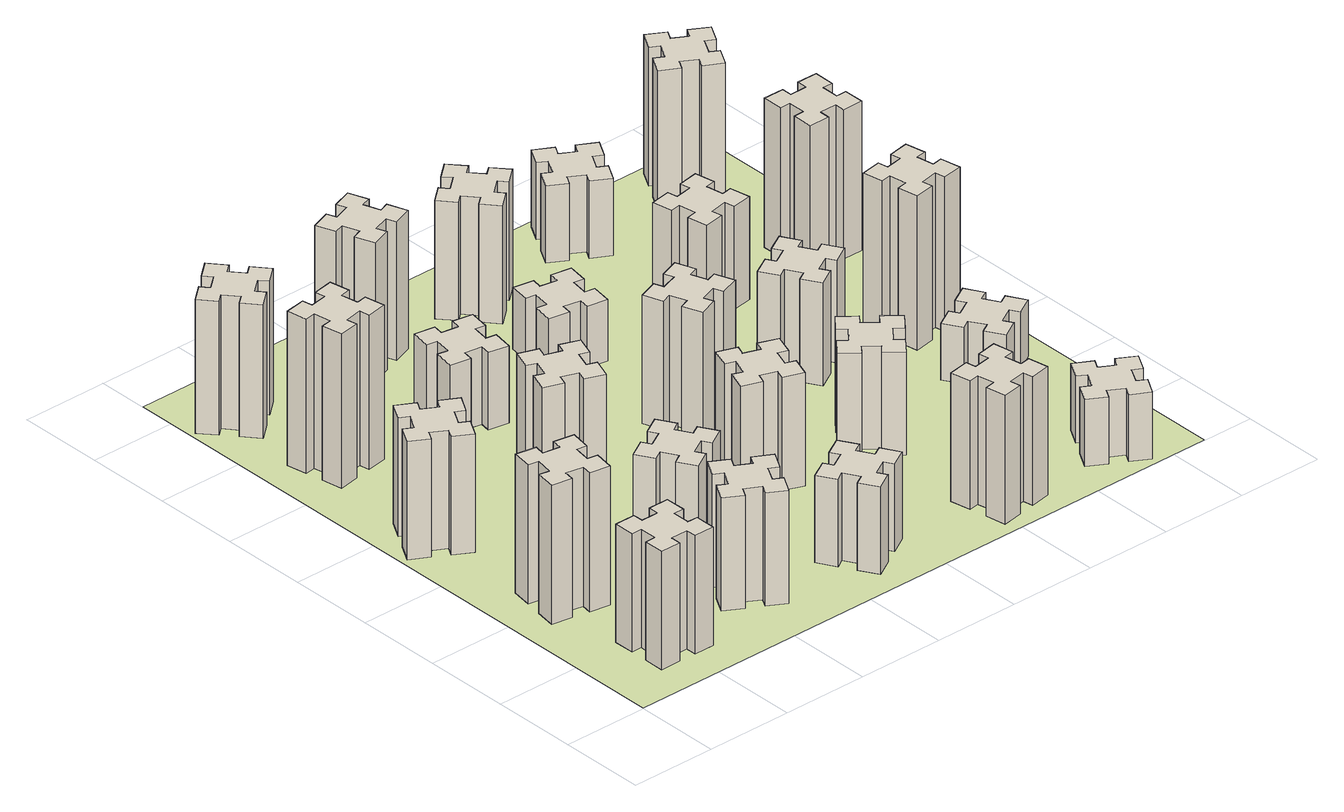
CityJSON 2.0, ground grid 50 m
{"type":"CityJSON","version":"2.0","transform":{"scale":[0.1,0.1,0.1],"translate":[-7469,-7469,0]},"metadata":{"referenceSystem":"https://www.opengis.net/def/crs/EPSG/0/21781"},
"CityObjects":{
"building1":{"type":"Building","attributes":{"class":"1000","function":"1000","usage":"1000","yearOfConstruction":2016,"roofType":"1000","measuredHeight":69,"storeysAboveGround":30,"storeysBelowGround":0},"geometry":[{"type":"Solid","lod":"1","boundaries":[[[[0,1,2,3,4,5,6,7,8,9,10,11,12,13,14,15,16,17,18,19]],[[17,16,20,21]],[[16,15,22,20]],[[15,14,23,22]],[[14,13,24,23]],[[13,12,25,24]],[[12,11,26,25]],[[11,10,27,26]],[[10,9,28,27]],[[9,8,29,28]],[[8,7,30,29]],[[7,6,31,30]],[[6,5,32,31]],[[5,4,33,32]],[[4,3,34,33]],[[3,2,35,34]],[[2,1,36,35]],[[1,0,37,36]],[[0,19,38,37]],[[19,18,39,38]],[[18,17,21,39]],[[24,25,26,27,28,29,30,31,32,33,34,35,36,37,38,39,21,20,22,23]]]]}]},
"building2":{"type":"Building","attributes":{"class":"1000","function":"1000","usage":"1000","yearOfConstruction":2016,"roofType":"1000","measuredHeight":81,"storeysAboveGround":30,"storeysBelowGround":0},"geometry":[{"type":"Solid","lod":"1","boundaries":[[[[40,41,42,43,44,45,46,47,48,49,50,51,52,53,54,55,56,57,58,59]],[[57,56,60,61]],[[56,55,62,60]],[[55,54,63,62]],[[54,53,64,63]],[[53,52,65,64]],[[52,51,66,65]],[[51,50,67,66]],[[50,49,68,67]],[[49,48,69,68]],[[48,47,70,69]],[[47,46,71,70]],[[46,45,72,71]],[[45,44,73,72]],[[44,43,74,73]],[[43,42,75,74]],[[42,41,76,75]],[[41,40,77,76]],[[40,59,78,77]],[[59,58,79,78]],[[58,57,61,79]],[[64,65,66,67,68,69,70,71,72,73,74,75,76,77,78,79,61,60,62,63]]]]}]},
"building3":{"type":"Building","attributes":{"class":"1000","function":"1000","usage":"1000","yearOfConstruction":2016,"roofType":"1000","measuredHeight":69,"storeysAboveGround":30,"storeysBelowGround":0},"geometry":[{"type":"Solid","lod":"1","boundaries":[[[[80,81,82,83,84,85,86,87,88,89,90,91,92,93,94,95,96,97,98,99]],[[97,96,100,101]],[[96,95,102,100]],[[95,94,103,102]],[[94,93,104,103]],[[93,92,105,104]],[[92,91,106,105]],[[91,90,107,106]],[[90,89,108,107]],[[89,88,109,108]],[[88,87,110,109]],[[87,86,111,110]],[[86,85,112,111]],[[85,84,113,112]],[[84,83,114,113]],[[83,82,115,114]],[[82,81,116,115]],[[81,80,117,116]],[[80,99,118,117]],[[99,98,119,118]],[[98,97,101,119]],[[104,105,106,107,108,109,110,111,112,113,114,115,116,117,118,119,101,100,102,103]]]]}]},
"building4":{"type":"Building","attributes":{"class":"1000","function":"1000","usage":"1000","yearOfConstruction":2016,"roofType":"1000","measuredHeight":90,"storeysAboveGround":30,"storeysBelowGround":0},"geometry":[{"type":"Solid","lod":"1","boundaries":[[[[120,121,122,123,124,125,126,127,128,129,130,131,132,133,134,135,136,137,138,139]],[[137,136,140,141]],[[136,135,142,140]],[[135,134,143,142]],[[134,133,144,143]],[[133,132,145,144]],[[132,131,146,145]],[[131,130,147,146]],[[130,129,148,147]],[[129,128,149,148]],[[128,127,150,149]],[[127,126,151,150]],[[126,125,152,151]],[[125,124,153,152]],[[124,123,154,153]],[[123,122,155,154]],[[122,121,156,155]],[[121,120,157,156]],[[120,139,158,157]],[[139,138,159,158]],[[138,137,141,159]],[[144,145,146,147,148,149,150,151,152,153,154,155,156,157,158,159,141,140,142,143]]]]}]},
"building5":{"type":"Building","attributes":{"class":"1000","function":"1000","usage":"1000","yearOfConstruction":2016,"roofType":"1000","measuredHeight":66,"storeysAboveGround":30,"storeysBelowGround":0},"geometry":[{"type":"Solid","lod":"1","boundaries":[[[[160,161,162,163,164,165,166,167,168,169,170,171,172,173,174,175,176,177,178,179]],[[177,176,180,181]],[[176,175,182,180]],[[175,174,183,182]],[[174,173,184,183]],[[173,172,185,184]],[[172,171,186,185]],[[171,170,187,186]],[[170,169,188,187]],[[169,168,189,188]],[[168,167,190,189]],[[167,166,191,190]],[[166,165,192,191]],[[165,164,193,192]],[[164,163,194,193]],[[163,162,195,194]],[[162,161,196,195]],[[161,160,197,196]],[[160,179,198,197]],[[179,178,199,198]],[[178,177,181,199]],[[184,185,186,187,188,189,190,191,192,193,194,195,196,197,198,199,181,180,182,183]]]]}]},
"building6":{"type":"Building","attributes":{"class":"1000","function":"1000","usage":"1000","yearOfConstruction":2016,"roofType":"1000","measuredHeight":78,"storeysAboveGround":30,"storeysBelowGround":0},"geometry":[{"type":"Solid","lod":"1","boundaries":[[[[200,201,202,203,204,205,206,207,208,209,210,211,212,213,214,215,216,217,218,219]],[[217,216,220,221]],[[216,215,222,220]],[[215,214,223,222]],[[214,213,224,223]],[[213,212,225,224]],[[212,211,226,225]],[[211,210,227,226]],[[210,209,228,227]],[[209,208,229,228]],[[208,207,230,229]],[[207,206,231,230]],[[206,205,232,231]],[[205,204,233,232]],[[204,203,234,233]],[[203,202,235,234]],[[202,201,236,235]],[[201,200,237,236]],[[200,219,238,237]],[[219,218,239,238]],[[218,217,221,239]],[[224,225,226,227,228,229,230,231,232,233,234,235,236,237,238,239,221,220,222,223]]]]}]},
"building7":{"type":"Building","attributes":{"class":"1000","function":"1000","usage":"1000","yearOfConstruction":2016,"roofType":"1000","measuredHeight":51,"storeysAboveGround":30,"storeysBelowGround":0},"geometry":[{"type":"Solid","lod":"1","boundaries":[[[[240,241,242,243,244,245,246,247,248,249,250,251,252,253,254,255,256,257,258,259]],[[257,256,260,261]],[[256,255,262,260]],[[255,254,263,262]],[[254,253,264,263]],[[253,252,265,264]],[[252,251,266,265]],[[251,250,267,266]],[[250,249,268,267]],[[249,248,269,268]],[[248,247,270,269]],[[247,246,271,270]],[[246,245,272,271]],[[245,244,273,272]],[[244,243,274,273]],[[243,242,275,274]],[[242,241,276,275]],[[241,240,277,276]],[[240,259,278,277]],[[259,258,279,278]],[[258,257,261,279]],[[264,265,266,267,268,269,270,271,272,273,274,275,276,277,278,279,261,260,262,263]]]]}]},
"building8":{"type":"Building","attributes":{"class":"1000","function":"1000","usage":"1000","yearOfConstruction":2016,"roofType":"1000","measuredHeight":66,"storeysAboveGround":30,"storeysBelowGround":0},"geometry":[{"type":"Solid","lod":"1","boundaries":[[[[280,281,282,283,284,285,286,287,288,289,290,291,292,293,294,295,296,297,298,299]],[[297,296,300,301]],[[296,295,302,300]],[[295,294,303,302]],[[294,293,304,303]],[[293,292,305,304]],[[292,291,306,305]],[[291,290,307,306]],[[290,289,308,307]],[[289,288,309,308]],[[288,287,310,309]],[[287,286,311,310]],[[286,285,312,311]],[[285,284,313,312]],[[284,283,314,313]],[[283,282,315,314]],[[282,281,316,315]],[[281,280,317,316]],[[280,299,318,317]],[[299,298,319,318]],[[298,297,301,319]],[[304,305,306,307,308,309,310,311,312,313,314,315,316,317,318,319,301,300,302,303]]]]}]},
"building9":{"type":"Building","attributes":{"class":"1000","function":"1000","usage":"1000","yearOfConstruction":2016,"roofType":"1000","measuredHeight":51,"storeysAboveGround":30,"storeysBelowGround":0},"geometry":[{"type":"Solid","lod":"1","boundaries":[[[[320,321,322,323,324,325,326,327,328,329,330,331,332,333,334,335,336,337,338,339]],[[337,336,340,341]],[[336,335,342,340]],[[335,334,343,342]],[[334,333,344,343]],[[333,332,345,344]],[[332,331,346,345]],[[331,330,347,346]],[[330,329,348,347]],[[329,328,349,348]],[[328,327,350,349]],[[327,326,351,350]],[[326,325,352,351]],[[325,324,353,352]],[[324,323,354,353]],[[323,322,355,354]],[[322,321,356,355]],[[321,320,357,356]],[[320,339,358,357]],[[339,338,359,358]],[[338,337,341,359]],[[344,345,346,347,348,349,350,351,352,353,354,355,356,357,358,359,341,340,342,343]]]]}]},
"building10":{"type":"Building","attributes":{"class":"1000","function":"1000","usage":"1000","yearOfConstruction":2016,"roofType":"1000","measuredHeight":45,"storeysAboveGround":30,"storeysBelowGround":0},"geometry":[{"type":"Solid","lod":"1","boundaries":[[[[360,361,362,363,364,365,366,367,368,369,370,371,372,373,374,375,376,377,378,379]],[[377,376,380,381]],[[376,375,382,380]],[[375,374,383,382]],[[374,373,384,383]],[[373,372,385,384]],[[372,371,386,385]],[[371,370,387,386]],[[370,369,388,387]],[[369,368,389,388]],[[368,367,390,389]],[[367,366,391,390]],[[366,365,392,391]],[[365,364,393,392]],[[364,363,394,393]],[[363,362,395,394]],[[362,361,396,395]],[[361,360,397,396]],[[360,379,398,397]],[[379,378,399,398]],[[378,377,381,399]],[[384,385,386,387,388,389,390,391,392,393,394,395,396,397,398,399,381,380,382,383]]]]}]},
"building11":{"type":"Building","attributes":{"class":"1000","function":"1000","usage":"1000","yearOfConstruction":2016,"roofType":"1000","measuredHeight":81,"storeysAboveGround":30,"storeysBelowGround":0},"geometry":[{"type":"Solid","lod":"1","boundaries":[[[[400,401,402,403,404,405,406,407,408,409,410,411,412,413,414,415,416,417,418,419]],[[417,416,420,421]],[[416,415,422,420]],[[415,414,423,422]],[[414,413,424,423]],[[413,412,425,424]],[[412,411,426,425]],[[411,410,427,426]],[[410,409,428,427]],[[409,408,429,428]],[[408,407,430,429]],[[407,406,431,430]],[[406,405,432,431]],[[405,404,433,432]],[[404,403,434,433]],[[403,402,435,434]],[[402,401,436,435]],[[401,400,437,436]],[[400,419,438,437]],[[419,418,439,438]],[[418,417,421,439]],[[424,425,426,427,428,429,430,431,432,433,434,435,436,437,438,439,421,420,422,423]]]]}]},
"building12":{"type":"Building","attributes":{"class":"1000","function":"1000","usage":"1000","yearOfConstruction":2016,"roofType":"1000","measuredHeight":66,"storeysAboveGround":30,"storeysBelowGround":0},"geometry":[{"type":"Solid","lod":"1","boundaries":[[[[440,441,442,443,444,445,446,447,448,449,450,451,452,453,454,455,456,457,458,459]],[[457,456,460,461]],[[456,455,462,460]],[[455,454,463,462]],[[454,453,464,463]],[[453,452,465,464]],[[452,451,466,465]],[[451,450,467,466]],[[450,449,468,467]],[[449,448,469,468]],[[448,447,470,469]],[[447,446,471,470]],[[446,445,472,471]],[[445,444,473,472]],[[444,443,474,473]],[[443,442,475,474]],[[442,441,476,475]],[[441,440,477,476]],[[440,459,478,477]],[[459,458,479,478]],[[458,457,461,479]],[[464,465,466,467,468,469,470,471,472,473,474,475,476,477,478,479,461,460,462,463]]]]}]},
"building13":{"type":"Building","attributes":{"class":"1000","function":"1000","usage":"1000","yearOfConstruction":2016,"roofType":"1000","measuredHeight":75,"storeysAboveGround":30,"storeysBelowGround":0},"geometry":[{"type":"Solid","lod":"1","boundaries":[[[[480,481,482,483,484,485,486,487,488,489,490,491,492,493,494,495,496,497,498,499]],[[497,496,500,501]],[[496,495,502,500]],[[495,494,503,502]],[[494,493,504,503]],[[493,492,505,504]],[[492,491,506,505]],[[491,490,507,506]],[[490,489,508,507]],[[489,488,509,508]],[[488,487,510,509]],[[487,486,511,510]],[[486,485,512,511]],[[485,484,513,512]],[[484,483,514,513]],[[483,482,515,514]],[[482,481,516,515]],[[481,480,517,516]],[[480,499,518,517]],[[499,498,519,518]],[[498,497,501,519]],[[504,505,506,507,508,509,510,511,512,513,514,515,516,517,518,519,501,500,502,503]]]]}]},
"building14":{"type":"Building","attributes":{"class":"1000","function":"1000","usage":"1000","yearOfConstruction":2016,"roofType":"1000","measuredHeight":36,"storeysAboveGround":30,"storeysBelowGround":0},"geometry":[{"type":"Solid","lod":"1","boundaries":[[[[520,521,522,523,524,525,526,527,528,529,530,531,532,533,534,535,536,537,538,539]],[[537,536,540,541]],[[536,535,542,540]],[[535,534,543,542]],[[534,533,544,543]],[[533,532,545,544]],[[532,531,546,545]],[[531,530,547,546]],[[530,529,548,547]],[[529,528,549,548]],[[528,527,550,549]],[[527,526,551,550]],[[526,525,552,551]],[[525,524,553,552]],[[524,523,554,553]],[[523,522,555,554]],[[522,521,556,555]],[[521,520,557,556]],[[520,539,558,557]],[[539,538,559,558]],[[538,537,541,559]],[[544,545,546,547,548,549,550,551,552,553,554,555,556,557,558,559,541,540,542,543]]]]}]},
"building15":{"type":"Building","attributes":{"class":"1000","function":"1000","usage":"1000","yearOfConstruction":2016,"roofType":"1000","measuredHeight":75,"storeysAboveGround":30,"storeysBelowGround":0},"geometry":[{"type":"Solid","lod":"1","boundaries":[[[[560,561,562,563,564,565,566,567,568,569,570,571,572,573,574,575,576,577,578,579]],[[577,576,580,581]],[[576,575,582,580]],[[575,574,583,582]],[[574,573,584,583]],[[573,572,585,584]],[[572,571,586,585]],[[571,570,587,586]],[[570,569,588,587]],[[569,568,589,588]],[[568,567,590,589]],[[567,566,591,590]],[[566,565,592,591]],[[565,564,593,592]],[[564,563,594,593]],[[563,562,595,594]],[[562,561,596,595]],[[561,560,597,596]],[[560,579,598,597]],[[579,578,599,598]],[[578,577,581,599]],[[584,585,586,587,588,589,590,591,592,593,594,595,596,597,598,599,581,580,582,583]]]]}]},
"building16":{"type":"Building","attributes":{"class":"1000","function":"1000","usage":"1000","yearOfConstruction":2016,"roofType":"1000","measuredHeight":60,"storeysAboveGround":30,"storeysBelowGround":0},"geometry":[{"type":"Solid","lod":"1","boundaries":[[[[600,601,602,603,604,605,606,607,608,609,610,611,612,613,614,615,616,617,618,619]],[[617,616,620,621]],[[616,615,622,620]],[[615,614,623,622]],[[614,613,624,623]],[[613,612,625,624]],[[612,611,626,625]],[[611,610,627,626]],[[610,609,628,627]],[[609,608,629,628]],[[608,607,630,629]],[[607,606,631,630]],[[606,605,632,631]],[[605,604,633,632]],[[604,603,634,633]],[[603,602,635,634]],[[602,601,636,635]],[[601,600,637,636]],[[600,619,638,637]],[[619,618,639,638]],[[618,617,621,639]],[[624,625,626,627,628,629,630,631,632,633,634,635,636,637,638,639,621,620,622,623]]]]}]},
"building17":{"type":"Building","attributes":{"class":"1000","function":"1000","usage":"1000","yearOfConstruction":2016,"roofType":"1000","measuredHeight":69,"storeysAboveGround":30,"storeysBelowGround":0},"geometry":[{"type":"Solid","lod":"1","boundaries":[[[[640,641,642,643,644,645,646,647,648,649,650,651,652,653,654,655,656,657,658,659]],[[657,656,660,661]],[[656,655,662,660]],[[655,654,663,662]],[[654,653,664,663]],[[653,652,665,664]],[[652,651,666,665]],[[651,650,667,666]],[[650,649,668,667]],[[649,648,669,668]],[[648,647,670,669]],[[647,646,671,670]],[[646,645,672,671]],[[645,644,673,672]],[[644,643,674,673]],[[643,642,675,674]],[[642,641,676,675]],[[641,640,677,676]],[[640,659,678,677]],[[659,658,679,678]],[[658,657,661,679]],[[664,665,666,667,668,669,670,671,672,673,674,675,676,677,678,679,661,660,662,663]]]]}]},
"building18":{"type":"Building","attributes":{"class":"1000","function":"1000","usage":"1000","yearOfConstruction":2016,"roofType":"1000","measuredHeight":60,"storeysAboveGround":30,"storeysBelowGround":0},"geometry":[{"type":"Solid","lod":"1","boundaries":[[[[680,681,682,683,684,685,686,687,688,689,690,691,692,693,694,695,696,697,698,699]],[[697,696,700,701]],[[696,695,702,700]],[[695,694,703,702]],[[694,693,704,703]],[[693,692,705,704]],[[692,691,706,705]],[[691,690,707,706]],[[690,689,708,707]],[[689,688,709,708]],[[688,687,710,709]],[[687,686,711,710]],[[686,685,712,711]],[[685,684,713,712]],[[684,683,714,713]],[[683,682,715,714]],[[682,681,716,715]],[[681,680,717,716]],[[680,699,718,717]],[[699,698,719,718]],[[698,697,701,719]],[[704,705,706,707,708,709,710,711,712,713,714,715,716,717,718,719,701,700,702,703]]]]}]},
"building19":{"type":"Building","attributes":{"class":"1000","function":"1000","usage":"1000","yearOfConstruction":2016,"roofType":"1000","measuredHeight":39,"storeysAboveGround":30,"storeysBelowGround":0},"geometry":[{"type":"Solid","lod":"1","boundaries":[[[[720,721,722,723,724,725,726,727,728,729,730,731,732,733,734,735,736,737,738,739]],[[737,736,740,741]],[[736,735,742,740]],[[735,734,743,742]],[[734,733,744,743]],[[733,732,745,744]],[[732,731,746,745]],[[731,730,747,746]],[[730,729,748,747]],[[729,728,749,748]],[[728,727,750,749]],[[727,726,751,750]],[[726,725,752,751]],[[725,724,753,752]],[[724,723,754,753]],[[723,722,755,754]],[[722,721,756,755]],[[721,720,757,756]],[[720,739,758,757]],[[739,738,759,758]],[[738,737,741,759]],[[744,745,746,747,748,749,750,751,752,753,754,755,756,757,758,759,741,740,742,743]]]]}]},
"building20":{"type":"Building","attributes":{"class":"1000","function":"1000","usage":"1000","yearOfConstruction":2016,"roofType":"1000","measuredHeight":60,"storeysAboveGround":30,"storeysBelowGround":0},"geometry":[{"type":"Solid","lod":"1","boundaries":[[[[760,761,762,763,764,765,766,767,768,769,770,771,772,773,774,775,776,777,778,779]],[[777,776,780,781]],[[776,775,782,780]],[[775,774,783,782]],[[774,773,784,783]],[[773,772,785,784]],[[772,771,786,785]],[[771,770,787,786]],[[770,769,788,787]],[[769,768,789,788]],[[768,767,790,789]],[[767,766,791,790]],[[766,765,792,791]],[[765,764,793,792]],[[764,763,794,793]],[[763,762,795,794]],[[762,761,796,795]],[[761,760,797,796]],[[760,779,798,797]],[[779,778,799,798]],[[778,777,781,799]],[[784,785,786,787,788,789,790,791,792,793,794,795,796,797,798,799,781,780,782,783]]]]}]},
"building21":{"type":"Building","attributes":{"class":"1000","function":"1000","usage":"1000","yearOfConstruction":2016,"roofType":"1000","measuredHeight":45,"storeysAboveGround":30,"storeysBelowGround":0},"geometry":[{"type":"Solid","lod":"1","boundaries":[[[[800,801,802,803,804,805,806,807,808,809,810,811,812,813,814,815,816,817,818,819]],[[817,816,820,821]],[[816,815,822,820]],[[815,814,823,822]],[[814,813,824,823]],[[813,812,825,824]],[[812,811,826,825]],[[811,810,827,826]],[[810,809,828,827]],[[809,808,829,828]],[[808,807,830,829]],[[807,806,831,830]],[[806,805,832,831]],[[805,804,833,832]],[[804,803,834,833]],[[803,802,835,834]],[[802,801,836,835]],[[801,800,837,836]],[[800,819,838,837]],[[819,818,839,838]],[[818,817,821,839]],[[824,825,826,827,828,829,830,831,832,833,834,835,836,837,838,839,821,820,822,823]]]]}]},
"building22":{"type":"Building","attributes":{"class":"1000","function":"1000","usage":"1000","yearOfConstruction":2016,"roofType":"1000","measuredHeight":33,"storeysAboveGround":30,"storeysBelowGround":0},"geometry":[{"type":"Solid","lod":"1","boundaries":[[[[840,841,842,843,844,845,846,847,848,849,850,851,852,853,854,855,856,857,858,859]],[[857,856,860,861]],[[856,855,862,860]],[[855,854,863,862]],[[854,853,864,863]],[[853,852,865,864]],[[852,851,866,865]],[[851,850,867,866]],[[850,849,868,867]],[[849,848,869,868]],[[848,847,870,869]],[[847,846,871,870]],[[846,845,872,871]],[[845,844,873,872]],[[844,843,874,873]],[[843,842,875,874]],[[842,841,876,875]],[[841,840,877,876]],[[840,859,878,877]],[[859,858,879,878]],[[858,857,861,879]],[[864,865,866,867,868,869,870,871,872,873,874,875,876,877,878,879,861,860,862,863]]]]}]},
"building23":{"type":"Building","attributes":{"class":"1000","function":"1000","usage":"1000","yearOfConstruction":2016,"roofType":"1000","measuredHeight":90,"storeysAboveGround":30,"storeysBelowGround":0},"geometry":[{"type":"Solid","lod":"1","boundaries":[[[[880,881,882,883,884,885,886,887,888,889,890,891,892,893,894,895,896,897,898,899]],[[897,896,900,901]],[[896,895,902,900]],[[895,894,903,902]],[[894,893,904,903]],[[893,892,905,904]],[[892,891,906,905]],[[891,890,907,906]],[[890,889,908,907]],[[889,888,909,908]],[[888,887,910,909]],[[887,886,911,910]],[[886,885,912,911]],[[885,884,913,912]],[[884,883,914,913]],[[883,882,915,914]],[[882,881,916,915]],[[881,880,917,916]],[[880,899,918,917]],[[899,898,919,918]],[[898,897,901,919]],[[904,905,906,907,908,909,910,911,912,913,914,915,916,917,918,919,901,900,902,903]]]]}]},
"building24":{"type":"Building","attributes":{"class":"1000","function":"1000","usage":"1000","yearOfConstruction":2016,"roofType":"1000","measuredHeight":87,"storeysAboveGround":30,"storeysBelowGround":0},"geometry":[{"type":"Solid","lod":"1","boundaries":[[[[920,921,922,923,924,925,926,927,928,929,930,931,932,933,934,935,936,937,938,939]],[[937,936,940,941]],[[936,935,942,940]],[[935,934,943,942]],[[934,933,944,943]],[[933,932,945,944]],[[932,931,946,945]],[[931,930,947,946]],[[930,929,948,947]],[[929,928,949,948]],[[928,927,950,949]],[[927,926,951,950]],[[926,925,952,951]],[[925,924,953,952]],[[924,923,954,953]],[[923,922,955,954]],[[922,921,956,955]],[[921,920,957,956]],[[920,939,958,957]],[[939,938,959,958]],[[938,937,941,959]],[[944,945,946,947,948,949,950,951,952,953,954,955,956,957,958,959,941,940,942,943]]]]}]},
"building25":{"type":"Building","attributes":{"class":"1000","function":"1000","usage":"1000","yearOfConstruction":2016,"roofType":"1000","measuredHeight":81,"storeysAboveGround":30,"storeysBelowGround":0},"geometry":[{"type":"Solid","lod":"1","boundaries":[[[[960,961,962,963,964,965,966,967,968,969,970,971,972,973,974,975,976,977,978,979]],[[977,976,980,981]],[[976,975,982,980]],[[975,974,983,982]],[[974,973,984,983]],[[973,972,985,984]],[[972,971,986,985]],[[971,970,987,986]],[[970,969,988,987]],[[969,968,989,988]],[[968,967,990,989]],[[967,966,991,990]],[[966,965,992,991]],[[965,964,993,992]],[[964,963,994,993]],[[963,962,995,994]],[[962,961,996,995]],[[961,960,997,996]],[[960,979,998,997]],[[979,978,999,998]],[[978,977,981,999]],[[984,985,986,987,988,989,990,991,992,993,994,995,996,997,998,999,981,980,982,983]]]]}]},
"landuse1":{"type":"LandUse","attributes":{"name":"plot1","function":"1010"},"geometry":[{"type":"MultiSurface","lod":"1","boundaries":[[[1000,1001,1002,1003]]]}]}
},
"vertices":[
[425,265,0],[525,265,0],[525,205,0],[645,205,0],[645,325,0],[585,325,0],[585,425,0],[645,425,0],[645,545,0],[525,545,0],[525,485,0],[425,485,0],[425,545,0],[305,545,0],[305,425,0],[365,425,0],[365,325,0],[305,325,0],[305,205,0],[425,205,0],[365,325,690],[305,325,690],[365,425,690],[305,425,690],[305,545,690],[425,545,690],[425,485,690],[525,485,690],[525,545,690],[645,545,690],[645,425,690],[585,425,690],[585,325,690],[645,325,690],[645,205,690],[525,205,690],[525,265,690],[425,265,690],[425,205,690],[305,205,690],
[444,1115,0],[345,1132,0],[356,1191,0],[237,1212,0],[217,1094,0],[276,1084,0],[258,985,0],[199,996,0],[178,877,0],[297,857,0],[307,916,0],[405,898,0],[395,839,0],[513,818,0],[534,937,0],[475,947,0],[492,1045,0],[551,1035,0],[572,1153,0],[454,1174,0],[492,1045,810],[551,1035,810],[475,947,810],[534,937,810],[513,818,810],[395,839,810],[405,898,810],[307,916,810],[297,857,810],[178,877,810],[199,996,810],[258,985,810],[276,1084,810],[217,1094,810],[237,1212,810],[356,1191,810],[345,1132,810],[444,1115,810],[454,1174,810],[572,1153,810],
[374,1926,0],[287,1976,0],[317,2028,0],[213,2088,0],[153,1984,0],[205,1954,0],[155,1867,0],[103,1897,0],[43,1793,0],[147,1733,0],[177,1785,0],[264,1735,0],[234,1683,0],[338,1623,0],[398,1727,0],[346,1757,0],[396,1844,0],[448,1814,0],[508,1918,0],[404,1978,0],[396,1844,690],[448,1814,690],[346,1757,690],[398,1727,690],[338,1623,690],[234,1683,690],[264,1735,690],[177,1785,690],[147,1733,690],[43,1793,690],[103,1897,690],[155,1867,690],[205,1954,690],[153,1984,690],[213,2088,690],[317,2028,690],[287,1976,690],[374,1926,690],[404,1978,690],[508,1918,690],
[405,2812,0],[307,2795,0],[297,2854,0],[178,2833,0],[199,2715,0],[258,2725,0],[276,2627,0],[217,2617,0],[237,2498,0],[356,2519,0],[345,2578,0],[444,2596,0],[454,2537,0],[572,2557,0],[551,2676,0],[492,2665,0],[475,2764,0],[534,2774,0],[513,2892,0],[395,2871,0],[475,2764,900],[534,2774,900],[492,2665,900],[551,2676,900],[572,2557,900],[454,2537,900],[444,2596,900],[345,2578,900],[356,2519,900],[237,2498,900],[217,2617,900],[276,2627,900],[258,2725,900],[199,2715,900],[178,2833,900],[297,2854,900],[307,2795,900],[405,2812,900],[395,2871,900],[513,2892,900],
[1186,377,0],[1236,464,0],[1288,434,0],[1348,538,0],[1244,598,0],[1214,546,0],[1127,596,0],[1157,648,0],[1053,708,0],[993,604,0],[1045,574,0],[995,487,0],[943,517,0],[883,413,0],[987,353,0],[1017,405,0],[1104,355,0],[1074,303,0],[1178,243,0],[1238,347,0],[1104,355,660],[1074,303,660],[1017,405,660],[987,353,660],[883,413,660],[943,517,660],[995,487,660],[1045,574,660],[993,604,660],[1053,708,660],[1157,648,660],[1127,596,660],[1214,546,660],[1244,598,660],[1348,538,660],[1288,434,660],[1236,464,660],[1186,377,660],[1238,347,660],[1178,243,660],
[308,3219,0],[384,3283,0],[423,3237,0],[515,3314,0],[438,3406,0],[392,3368,0],[327,3444,0],[373,3483,0],[296,3575,0],[204,3498,0],[243,3452,0],[166,3387,0],[128,3433,0],[36,3356,0],[113,3264,0],[159,3303,0],[223,3226,0],[177,3188,0],[254,3096,0],[346,3173,0],[223,3226,780],[177,3188,780],[159,3303,780],[113,3264,780],[36,3356,780],[128,3433,780],[166,3387,780],[243,3452,780],[204,3498,780],[296,3575,780],[373,3483,780],[327,3444,780],[392,3368,780],[438,3406,780],[515,3314,780],[423,3237,780],[384,3283,780],[308,3219,780],[346,3173,780],[254,3096,780],
[1204,1236,0],[1117,1186,0],[1087,1238,0],[983,1178,0],[1043,1074,0],[1095,1104,0],[1145,1017,0],[1093,987,0],[1153,883,0],[1257,943,0],[1227,995,0],[1314,1045,0],[1344,993,0],[1448,1053,0],[1388,1157,0],[1336,1127,0],[1286,1214,0],[1338,1244,0],[1278,1348,0],[1174,1288,0],[1286,1214,510],[1338,1244,510],[1336,1127,510],[1388,1157,510],[1448,1053,510],[1344,993,510],[1314,1045,510],[1227,995,510],[1257,943,510],[1153,883,510],[1093,987,510],[1145,1017,510],[1095,1104,510],[1043,1074,510],[983,1178,510],[1087,1238,510],[1117,1186,510],[1204,1236,510],[1174,1288,510],[1278,1348,510],
[1031,1769,0],[1125,1735,0],[1104,1679,0],[1217,1637,0],[1258,1750,0],[1202,1771,0],[1236,1865,0],[1292,1844,0],[1333,1957,0],[1220,1998,0],[1200,1942,0],[1106,1976,0],[1127,2032,0],[1014,2073,0],[973,1960,0],[1029,1940,0],[995,1846,0],[939,1867,0],[897,1754,0],[1010,1713,0],[995,1846,660],[939,1867,660],[1029,1940,660],[973,1960,660],[1014,2073,660],[1127,2032,660],[1106,1976,660],[1200,1942,660],[1220,1998,660],[1333,1957,660],[1292,1844,660],[1236,1865,660],[1202,1771,660],[1258,1750,660],[1217,1637,660],[1104,1679,660],[1125,1735,660],[1031,1769,660],[1010,1713,660],[897,1754,660],
[1744,496,0],[1657,446,0],[1627,498,0],[1523,438,0],[1583,334,0],[1635,364,0],[1685,277,0],[1633,247,0],[1693,143,0],[1797,203,0],[1767,255,0],[1854,305,0],[1884,253,0],[1988,313,0],[1928,417,0],[1876,387,0],[1826,474,0],[1878,504,0],[1818,608,0],[1714,548,0],[1826,474,510],[1878,504,510],[1876,387,510],[1928,417,510],[1988,313,510],[1884,253,510],[1854,305,510],[1767,255,510],[1797,203,510],[1693,143,510],[1633,247,510],[1685,277,510],[1635,364,510],[1583,334,510],[1523,438,510],[1627,498,510],[1657,446,510],[1744,496,510],[1714,548,510],[1818,608,510],
[1016,2664,0],[998,2565,0],[939,2576,0],[918,2457,0],[1037,2437,0],[1047,2496,0],[1145,2478,0],[1135,2419,0],[1253,2398,0],[1274,2517,0],[1215,2527,0],[1232,2625,0],[1291,2615,0],[1312,2733,0],[1194,2754,0],[1184,2695,0],[1085,2712,0],[1096,2771,0],[977,2792,0],[957,2674,0],[1085,2712,450],[1096,2771,450],[1184,2695,450],[1194,2754,450],[1312,2733,450],[1291,2615,450],[1232,2625,450],[1215,2527,450],[1274,2517,450],[1253,2398,450],[1135,2419,450],[1145,2478,450],[1047,2496,450],[1037,2437,450],[918,2457,450],[939,2576,450],[998,2565,450],[1016,2664,450],[957,2674,450],[977,2792,450],
[1106,3215,0],[1200,3249,0],[1220,3193,0],[1333,3234,0],[1292,3347,0],[1236,3326,0],[1202,3420,0],[1258,3440,0],[1217,3553,0],[1104,3512,0],[1125,3456,0],[1031,3422,0],[1010,3478,0],[897,3437,0],[939,3324,0],[995,3345,0],[1029,3251,0],[973,3230,0],[1014,3117,0],[1127,3159,0],[1029,3251,810],[973,3230,810],[995,3345,810],[939,3324,810],[897,3437,810],[1010,3478,810],[1031,3422,810],[1125,3456,810],[1104,3512,810],[1217,3553,810],[1258,3440,810],[1202,3420,810],[1236,3326,810],[1292,3347,810],[1333,3234,810],[1220,3193,810],[1200,3249,810],[1106,3215,810],[1127,3159,810],[1014,3117,810],
[1940,1302,0],[1846,1336,0],[1867,1392,0],[1754,1433,0],[1713,1320,0],[1769,1300,0],[1735,1206,0],[1679,1227,0],[1637,1114,0],[1750,1073,0],[1771,1129,0],[1865,1095,0],[1844,1039,0],[1957,997,0],[1998,1110,0],[1942,1131,0],[1976,1225,0],[2032,1204,0],[2073,1317,0],[1960,1358,0],[1976,1225,660],[2032,1204,660],[1942,1131,660],[1998,1110,660],[1957,997,660],[1844,1039,660],[1865,1095,660],[1771,1129,660],[1750,1073,660],[1637,1114,660],[1679,1227,660],[1735,1206,660],[1769,1300,660],[1713,1320,660],[1754,1433,660],[1867,1392,660],[1846,1336,660],[1940,1302,660],[1960,1358,660],[2073,1317,660],
[2076,1846,0],[2042,1940,0],[2098,1960,0],[2057,2073,0],[1944,2032,0],[1965,1976,0],[1871,1942,0],[1850,1998,0],[1737,1957,0],[1779,1844,0],[1835,1865,0],[1869,1771,0],[1813,1750,0],[1854,1637,0],[1967,1679,0],[1946,1735,0],[2040,1769,0],[2060,1713,0],[2173,1754,0],[2132,1867,0],[2040,1769,750],[2060,1713,750],[1946,1735,750],[1967,1679,750],[1854,1637,750],[1813,1750,750],[1869,1771,750],[1835,1865,750],[1779,1844,750],[1737,1957,750],[1850,1998,750],[1871,1942,750],[1965,1976,750],[1944,2032,750],[2057,2073,750],[2098,1960,750],[2042,1940,750],[2076,1846,750],[2132,1867,750],[2173,1754,750],
[1756,2764,0],[1738,2665,0],[1679,2676,0],[1658,2557,0],[1777,2537,0],[1787,2596,0],[1885,2578,0],[1875,2519,0],[1993,2498,0],[2014,2617,0],[1955,2627,0],[1972,2725,0],[2031,2715,0],[2052,2833,0],[1934,2854,0],[1924,2795,0],[1825,2812,0],[1836,2871,0],[1717,2892,0],[1697,2774,0],[1825,2812,360],[1836,2871,360],[1924,2795,360],[1934,2854,360],[2052,2833,360],[2031,2715,360],[1972,2725,360],[1955,2627,360],[2014,2617,360],[1993,2498,360],[1875,2519,360],[1885,2578,360],[1787,2596,360],[1777,2537,360],[1658,2557,360],[1679,2676,360],[1738,2665,360],[1756,2764,360],[1697,2774,360],[1717,2892,360],
[2712,245,0],[2695,344,0],[2754,354,0],[2733,472,0],[2615,451,0],[2625,392,0],[2527,375,0],[2517,434,0],[2398,413,0],[2419,295,0],[2478,305,0],[2496,207,0],[2437,197,0],[2457,78,0],[2576,99,0],[2565,158,0],[2664,176,0],[2674,117,0],[2792,137,0],[2771,256,0],[2664,176,750],[2674,117,750],[2565,158,750],[2576,99,750],[2457,78,750],[2437,197,750],[2496,207,750],[2478,305,750],[2419,295,750],[2398,413,750],[2517,434,750],[2527,375,750],[2625,392,750],[2615,451,750],[2733,472,750],[2754,354,750],[2695,344,750],[2712,245,750],[2771,256,750],[2792,137,750],
[2547,1006,0],[2612,1083,0],[2658,1044,0],[2735,1136,0],[2643,1213,0],[2604,1167,0],[2528,1232,0],[2566,1278,0],[2474,1355,0],[2397,1263,0],[2443,1224,0],[2379,1148,0],[2333,1186,0],[2256,1094,0],[2348,1017,0],[2386,1063,0],[2463,999,0],[2424,953,0],[2516,876,0],[2593,968,0],[2463,999,600],[2424,953,600],[2386,1063,600],[2348,1017,600],[2256,1094,600],[2333,1186,600],[2379,1148,600],[2443,1224,600],[2397,1263,600],[2474,1355,600],[2566,1278,600],[2528,1232,600],[2604,1167,600],[2643,1213,600],[2735,1136,600],[2658,1044,600],[2612,1083,600],[2547,1006,600],[2593,968,600],[2516,876,600],
[1888,3219,0],[1964,3283,0],[2003,3237,0],[2095,3314,0],[2018,3406,0],[1972,3368,0],[1907,3444,0],[1953,3483,0],[1876,3575,0],[1784,3498,0],[1823,3452,0],[1746,3387,0],[1708,3433,0],[1616,3356,0],[1693,3264,0],[1739,3303,0],[1803,3226,0],[1757,3188,0],[1834,3096,0],[1926,3173,0],[1803,3226,690],[1757,3188,690],[1739,3303,690],[1693,3264,690],[1616,3356,690],[1708,3433,690],[1746,3387,690],[1823,3452,690],[1784,3498,690],[1876,3575,690],[1953,3483,690],[1907,3444,690],[1972,3368,690],[2018,3406,690],[2095,3314,690],[2003,3237,690],[1964,3283,690],[1888,3219,690],[1926,3173,690],[1834,3096,690],
[2816,1867,0],[2766,1954,0],[2818,1984,0],[2758,2088,0],[2654,2028,0],[2684,1976,0],[2597,1926,0],[2567,1978,0],[2463,1918,0],[2523,1814,0],[2575,1844,0],[2625,1757,0],[2573,1727,0],[2633,1623,0],[2737,1683,0],[2707,1735,0],[2794,1785,0],[2824,1733,0],[2928,1793,0],[2868,1897,0],[2794,1785,600],[2824,1733,600],[2707,1735,600],[2737,1683,600],[2633,1623,600],[2573,1727,600],[2625,1757,600],[2575,1844,600],[2523,1814,600],[2463,1918,600],[2567,1978,600],[2597,1926,600],[2684,1976,600],[2654,2028,600],[2758,2088,600],[2818,1984,600],[2766,1954,600],[2816,1867,600],[2868,1897,600],[2928,1793,600],
[3265,374,0],[3215,287,0],[3163,317,0],[3103,213,0],[3207,153,0],[3237,205,0],[3324,155,0],[3294,103,0],[3398,43,0],[3458,147,0],[3406,177,0],[3456,264,0],[3508,234,0],[3568,338,0],[3464,398,0],[3434,346,0],[3347,396,0],[3377,448,0],[3273,508,0],[3213,404,0],[3347,396,390],[3377,448,390],[3434,346,390],[3464,398,390],[3568,338,390],[3508,234,390],[3456,264,390],[3406,177,390],[3458,147,390],[3398,43,390],[3294,103,390],[3324,155,390],[3237,205,390],[3207,153,390],[3103,213,390],[3163,317,390],[3215,287,390],[3265,374,390],[3213,404,390],[3273,508,390],
[2665,2478,0],[2764,2496,0],[2774,2437,0],[2892,2457,0],[2871,2576,0],[2812,2565,0],[2795,2664,0],[2854,2674,0],[2833,2792,0],[2715,2771,0],[2725,2712,0],[2627,2695,0],[2617,2754,0],[2498,2733,0],[2519,2615,0],[2578,2625,0],[2596,2527,0],[2537,2517,0],[2557,2398,0],[2676,2419,0],[2596,2527,600],[2537,2517,600],[2578,2625,600],[2519,2615,600],[2498,2733,600],[2617,2754,600],[2627,2695,600],[2725,2712,600],[2715,2771,600],[2833,2792,600],[2854,2674,600],[2795,2664,600],[2812,2565,600],[2871,2576,600],[2892,2457,600],[2774,2437,600],[2764,2496,600],[2665,2478,600],[2676,2419,600],[2557,2398,600],
[2497,3365,0],[2584,3315,0],[2554,3263,0],[2658,3203,0],[2718,3307,0],[2666,3337,0],[2716,3424,0],[2768,3394,0],[2828,3498,0],[2724,3558,0],[2694,3506,0],[2607,3556,0],[2637,3608,0],[2533,3668,0],[2473,3564,0],[2525,3534,0],[2475,3447,0],[2423,3477,0],[2363,3373,0],[2467,3313,0],[2475,3447,450],[2423,3477,450],[2525,3534,450],[2473,3564,450],[2533,3668,450],[2637,3608,450],[2607,3556,450],[2694,3506,450],[2724,3558,450],[2828,3498,450],[2768,3394,450],[2716,3424,450],[2666,3337,450],[2718,3307,450],[2658,3203,450],[2554,3263,450],[2584,3315,450],[2497,3365,450],[2467,3313,450],[2363,3373,450],
[3456,1227,0],[3406,1314,0],[3458,1344,0],[3398,1448,0],[3294,1388,0],[3324,1336,0],[3237,1286,0],[3207,1338,0],[3103,1278,0],[3163,1174,0],[3215,1204,0],[3265,1117,0],[3213,1087,0],[3273,983,0],[3377,1043,0],[3347,1095,0],[3434,1145,0],[3464,1093,0],[3568,1153,0],[3508,1257,0],[3434,1145,330],[3464,1093,330],[3347,1095,330],[3377,1043,330],[3273,983,330],[3213,1087,330],[3265,1117,330],[3215,1204,330],[3163,1174,330],[3103,1278,330],[3207,1338,330],[3237,1286,330],[3324,1336,330],[3294,1388,330],[3398,1448,330],[3458,1344,330],[3406,1314,330],[3456,1227,330],[3508,1257,330],[3568,1153,330],
[3365,1872,0],[3267,1855,0],[3257,1914,0],[3138,1893,0],[3159,1775,0],[3218,1785,0],[3236,1687,0],[3177,1677,0],[3197,1558,0],[3316,1579,0],[3305,1638,0],[3404,1656,0],[3414,1597,0],[3532,1617,0],[3511,1736,0],[3452,1725,0],[3435,1824,0],[3494,1834,0],[3473,1952,0],[3355,1931,0],[3435,1824,900],[3494,1834,900],[3452,1725,900],[3511,1736,900],[3532,1617,900],[3414,1597,900],[3404,1656,900],[3305,1638,900],[3316,1579,900],[3197,1558,900],[3177,1677,900],[3236,1687,900],[3218,1785,900],[3159,1775,900],[3138,1893,900],[3257,1914,900],[3267,1855,900],[3365,1872,900],[3355,1931,900],[3473,1952,900],
[3485,2705,0],[3385,2705,0],[3385,2765,0],[3265,2765,0],[3265,2645,0],[3325,2645,0],[3325,2545,0],[3265,2545,0],[3265,2425,0],[3385,2425,0],[3385,2485,0],[3485,2485,0],[3485,2425,0],[3605,2425,0],[3605,2545,0],[3545,2545,0],[3545,2645,0],[3605,2645,0],[3605,2765,0],[3485,2765,0],[3545,2645,870],[3605,2645,870],[3545,2545,870],[3605,2545,870],[3605,2425,870],[3485,2425,870],[3485,2485,870],[3385,2485,870],[3385,2425,870],[3265,2425,870],[3265,2545,870],[3325,2545,870],[3325,2645,870],[3265,2645,870],[3265,2765,870],[3385,2765,870],[3385,2705,870],[3485,2705,870],[3485,2765,870],[3605,2765,870],
[3237,3365,0],[3324,3315,0],[3294,3263,0],[3398,3203,0],[3458,3307,0],[3406,3337,0],[3456,3424,0],[3508,3394,0],[3568,3498,0],[3464,3558,0],[3434,3506,0],[3347,3556,0],[3377,3608,0],[3273,3668,0],[3213,3564,0],[3265,3534,0],[3215,3447,0],[3163,3477,0],[3103,3373,0],[3207,3313,0],[3215,3447,810],[3163,3477,810],[3265,3534,810],[3213,3564,810],[3273,3668,810],[3377,3608,810],[3347,3556,810],[3434,3506,810],[3464,3558,810],[3568,3498,810],[3508,3394,810],[3456,3424,810],[3406,3337,810],[3458,3307,810],[3398,3203,810],[3294,3263,810],[3324,3315,810],[3237,3365,810],[3207,3313,810],[3103,3373,810],
[5,3705,0],[3705,3705,0],[3705,5,0],[5,5,0]
]}
